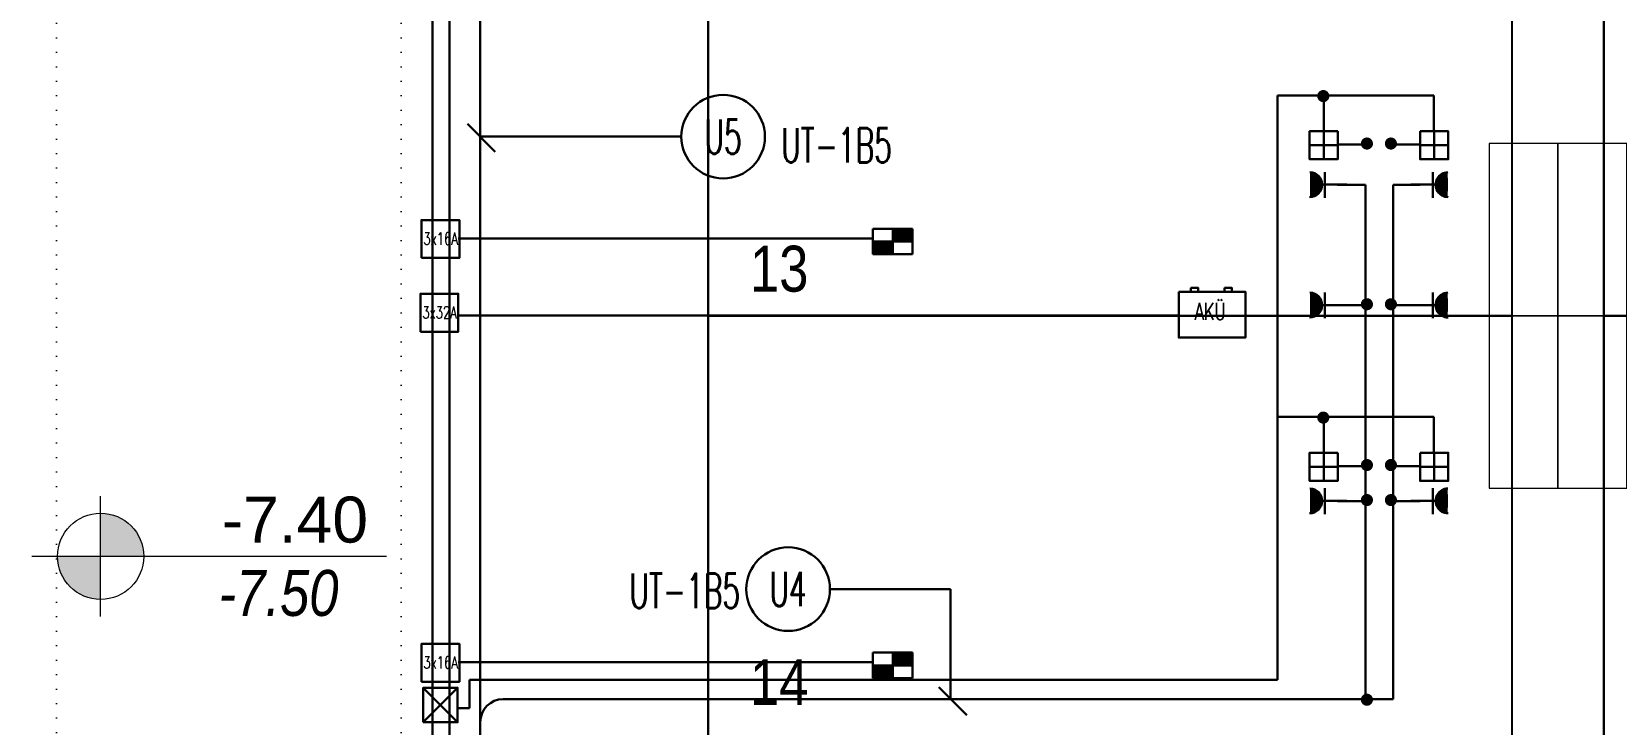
# Model space of a CAD drawing. Header units: metres. Extents: x -13194 to 152406, y -4219 to 19791.
# Drawn here: x 64006 to 65386, y 2484 to 3087 of the extents above; entities that cross this region are included whole.
import ezdxf
from ezdxf.enums import TextEntityAlignment as Align

# ---------------------------------------------------------------- set-up
doc = ezdxf.new("R2010")
doc.units = ezdxf.units.M
doc.header["$LTSCALE"] = 100
doc.header["$MEASUREMENT"] = 0
doc.linetypes.add('DOT2', pattern=[0.125, 0, -0.125])
doc.linetypes.add('HIDDEN', pattern=[0.375, 0.25, -0.125])
doc.layers.get('0').update_dxf_attribs({"color": 9, "lineweight": 9})
for name, color, linetype, lineweight in [('05', 9, 'Continuous', 9), ('06D', 9, 'Continuous', 9), ('21', 9, 'Continuous', 9), ('E-BUSBAR', 7, 'Continuous', 30), ('E-DUVARA MONTE PRİZ KUTUSU', 7, 'Continuous', 30), ('E-EKİPMAN PANOSU', 7, 'Continuous', 30), ('E-KABLO', 7, 'Continuous', 30), ('E-KOMBİNE ETANŞ PRİZ (2x1 FAZ+4x3 FAZ)', 7, 'Continuous', 30), ('E-LINYE', 7, 'Continuous', 30), ('E-UPS PRİZ', 7, 'Continuous', 30)]:
    doc.layers.add(name, color=color, linetype=linetype, lineweight=lineweight)
doc.styles.add('Arial', font='arial.ttf', dxfattribs={"height": 2.5})
doc.styles.add('E-YAZI', font='txttw.shx')
doc.styles.add('MuuM_TEXT-ITALIC', font='ARIALNI.TTF')
doc.styles.add('MuuM_TEXT-STANDART', font='ARIALN.TTF')

# ---------------------------------------------------------------- blocks, each defined once
blk = doc.blocks.new('10_DUVARA MONTE PRİZ KUTUSU')
at = {"layer": 'E-DUVARA MONTE PRİZ KUTUSU', "color": 4}
for p, q in [((24.5, 0), (-24.5, 0)), ((0, 24.5), (0, -24.5))]:
    blk.add_line(p, q, dxfattribs=at)
blk.add_lwpolyline([(-24.5, -24.5), (24.5, -24.5), (24.5, 24.5), (-24.5, 24.5)], close=True, dxfattribs=at)
blk = doc.blocks.new('100_UPS PRİZ')
at = {"layer": 'E-UPS PRİZ', "color": 4}
for p, q in [((-1.22, 2.14), (1.28, 2.14)), ((0, 2.4), (0, 0))]:
    blk.add_line(p, q, dxfattribs=at)
at = {"layer": 'E-UPS PRİZ', "color": 4, "const_width": 1.2}
blk.add_lwpolyline([(-0.6, 3.58, 0.97398), (0.6, 3.58, 0.97398)], format="xyb", dxfattribs=at)
at = {"layer": 'E-UPS PRİZ', "color": 4}
blk.add_arc((0, 3.6), 1.2, 180.7551, 0.7551, dxfattribs=at)
blk = doc.blocks.new('BUSBAR ÇIKIŞ')
at = {"layer": 'E-BUSBAR'}
for p, q in [((-15, 30), (15, 0)), ((-15, 0), (15, 30))]:
    blk.add_line(p, q, dxfattribs=at)
at = {"layer": 'E-BUSBAR', "color": 5}
blk.add_line((-7.5, 30), (7.5, 30), dxfattribs=at)
blk.add_line((-7.5, 30), (7.5, 30), dxfattribs=at)
blk.add_lwpolyline([(-15, 0), (15, 0), (15, 30), (-15, 30)], close=True, dxfattribs=at)
blk = doc.blocks.new('E-3X16A BUSBAR CIKIS KUTUSU')
at = {"layer": 'E-BUSBAR', "color": 30}
blk.add_line((-83, 162), (82, 162), dxfattribs=at)
blk.add_line((-83, 162), (82, 162), dxfattribs=at)
at = {"layer": 'E-BUSBAR', "color": 6}
blk.add_lwpolyline([(-166, -168), (164, -168), (164, 162), (-166, 162)], close=True, dxfattribs=at)
at = {"layer": 'E-BUSBAR', "color": 6, "style": 'E-YAZI', "width": 0.7}
blk.add_text('3x16A', height=105, dxfattribs=at).set_placement((0, 0), align=Align.MIDDLE)
blk = doc.blocks.new('100_EKİPMAN PANOSU')
at = {"layer": 'E-EKİPMAN PANOSU', "color": 4}
for p, q in [((-3.07, 3.95), (3.07, 3.95)), ((-3.07, 0), (-3.07, 3.95)), ((0, 3.95), (0, 0)), ((3.07, 3.95), (3.07, 0)), ((-3.07, 1.97), (3.07, 1.97)), ((3.07, 0), (-3.07, 0))]:
    blk.add_line(p, q, dxfattribs=at)
for points in [[(0, 3.95), (3.07, 3.95), (0, 1.97), (3.07, 1.97)], [(-3.07, 1.97), (0, 1.97), (-3.07, 0), (0, 0)]]:
    blk.add_solid(points, dxfattribs=at)
blk = doc.blocks.new('E-3X32A BUSBAR CIKIS KUTUSU')
at = {"layer": 'E-BUSBAR', "color": 2}
blk.add_line((-83, 162), (82, 162), dxfattribs=at)
blk.add_line((-83, 162), (82, 162), dxfattribs=at)
blk.add_lwpolyline([(-166, -168), (164, -168), (164, 162), (-166, 162)], close=True, dxfattribs=at)
at = {"layer": 'E-BUSBAR', "color": 2, "style": 'E-YAZI', "width": 0.7}
blk.add_text('3x32A', height=105, dxfattribs=at).set_placement((0, 0), align=Align.MIDDLE)
blk = doc.blocks.new('E-AKU SARJ VE ENERJI UNITESI')
at = {"layer": 'E-KOMBİNE ETANŞ PRİZ (2x1 FAZ+4x3 FAZ)', "color": 2}
for points in [[(-186, 434), (-122, 434), (-122, 399), (-186, 399)], [(108, 434), (172, 434), (172, 399), (108, 399)], [(-290, 399), (290, 399), (290, 0), (-290, 0)]]:
    blk.add_lwpolyline(points, close=True, dxfattribs=at)
at = {"layer": 'E-KOMBİNE ETANŞ PRİZ (2x1 FAZ+4x3 FAZ)', "color": 2, "style": 'E-YAZI', "width": 0.7}
blk.add_text('AKÜ', height=147, dxfattribs=at).set_placement((-16, 243), align=Align.MIDDLE)
blk = doc.blocks.new('p-işyeri')
at = {"color": 0, "const_width": 2}
blk.add_lwpolyline([(200, 0), (200, 700), (-200, 700), (-200, 0)], close=True, dxfattribs=at)
blk = doc.blocks.new('0_elevationtarget-p-bk')
h = blk.add_hatch(color=250)
h.paths.add_polyline_path([(1.875, 0, 0.414214), (0, 1.875), (0, 0)])
h.paths.add_polyline_path([(0, 0), (-1.875, 0, 0.414214), (0, -1.875)])
blk.add_line((0, -2.625), (0, 2.625))
blk.add_lwpolyline([(12.453, 0), (-3, 0)])
blk.add_circle((0, 0), 1.875)
at = {"style": 'Arial'}
blk.add_attdef('BITMISKOT', text='', height=2, dxfattribs=at).set_placement((4.5, 0), align=Align.BOTTOM_LEFT)
at = {"style": 'MuuM_TEXT-ITALIC'}
blk.add_attdef('FINISHINGFLOORLEVEL', text='', height=2, dxfattribs=at).set_placement((4.5, -0.592), align=Align.TOP_LEFT)
blk = doc.blocks.new('p-birim')
blk.add_lwpolyline([(0, 0), (1, 0), (1, 1), (0, 1)], close=True)
blk = doc.blocks.new('1.bod.mimari1.elk')
at = {"layer": '06D', "linetype": 'DOT2'}
for points in [[(7872.5, -3317.79), (7872.5, -7740, 0.4142136), (8472.5, -8340), (11395.6, -8340)], [(8172.5, -3317.79), (8172.5, -7740, 0.4142136), (8472.5, -8040), (11395.6, -8040)]]:
    blk.add_lwpolyline(points, format="xyb", dxfattribs=at)
at = {"layer": '05', "xscale": 60, "yscale": 150}
for p in [(9120, -5790), (9180, -5790), (9120, -5940), (9180, -5940)]:
    blk.add_blockref('p-birim', p, dxfattribs=at)
at = {"layer": '06D', "color": 89, "linetype": 'HIDDEN', "true_color": 0x2e4d23, "rotation": 90}
for p in [(9140, -5590), (9920, -5590), (9140, -5990), (9920, -5990)]:
    blk.add_blockref('p-işyeri', p, dxfattribs=at)
at = {"layer": '21', "xscale": 20, "yscale": 20, "zscale": 20}
blk.add_blockref('0_elevationtarget-p-bk', (7910.92, -5999.49), dxfattribs=at).add_auto_attribs({'BITMISKOT': ' -7.40', 'FINISHINGFLOORLEVEL': ' -7.50'})
at = {"layer": '21', "style": 'MuuM_TEXT-STANDART'}
for s, p in [('13', (8527.29, -5781.04)), ('14', (8527.29, -6141.04))]:
    blk.add_text(s, height=40, dxfattribs=at).set_placement(p, align=Align.BOTTOM_RIGHT)

msp = doc.modelspace()

# ---------------------------------------------------------------- linework, layer by layer
at = {"layer": 'E-BUSBAR', "color": 3}
for p, q in [((64355, 862.4), (64355, 5212)), ((64370, 862.4), (64370, 5212))]:
    msp.add_line(p, q, dxfattribs=at)
at = {"layer": 'E-KABLO', "color": 5}
for p, q in [((65091, 3031.8), (65091, 2523.1)), ((65227.2, 3031.8), (65091, 3031.8)), ((65131.3, 3000.7), (65131.3, 3031.8)), ((65227.2, 3000), (65227.2, 3031.8)), ((65227.2, 2751.9), (65091, 2751.9)), ((65131.3, 2720.8), (65131.3, 2751.9)), ((65227.2, 2720.1), (65227.2, 2751.9)), ((64387.2, 2523.1), (65091, 2523.1)), ((64387.2, 2498.3), (64387.2, 2523.1)), ((64376.2, 2498.3), (64387.2, 2498.3))]:
    msp.add_line(p, q, dxfattribs=at)
at = {"layer": 'E-KABLO', "color": 6}
for p, q in [((64738.2, 2907.3), (64377.6, 2907.3)), ((64738.2, 2538.3), (64377.6, 2538.3))]:
    msp.add_line(p, q, dxfattribs=at)
at = {"layer": 'E-KABLO', "color": 5, "const_width": 5.25}
for points in [[(65133.5, 3031.2, -1), (65128.2, 3031.2, -1)], [(65133.5, 2751.3, -1), (65128.2, 2751.3, -1)]]:
    msp.add_lwpolyline(points, format="xyb", close=True, dxfattribs=at)
at = {"layer": 'E-KABLO', "color": 4, "const_width": 5.25}
for points in [[(65171.5, 2989.9, -1), (65166.2, 2989.9, -1)], [(65187.1, 2989.9, 1), (65192.4, 2989.9, 1)], [(65171.5, 2850, -1), (65166.2, 2850, -1)], [(65187.1, 2850, 1), (65192.4, 2850, 1)], [(65171.5, 2710, -1), (65166.2, 2710, -1)], [(65187.1, 2710, 1), (65192.4, 2710, 1)], [(65171.5, 2679.5, -1), (65166.2, 2679.5, -1)], [(65187.1, 2679.5, 1), (65192.4, 2679.5, 1)], [(65171.5, 2505.7, -1), (65166.2, 2505.7, -1)]]:
    msp.add_lwpolyline(points, format="xyb", close=True, dxfattribs=at)
at = {"layer": 'E-KOMBİNE ETANŞ PRİZ (2x1 FAZ+4x3 FAZ)', "color": 2}
msp.add_line((64377.2, 2840.3), (65005.2, 2840.3), dxfattribs=at)
at = {"layer": 'E-LINYE', "color": 4}
for p, q in [((64396.7, 4117), (64396.7, 2476.8)), ((65144.3, 2989), (65168, 2989)), ((65214.4, 2989), (65190.6, 2989)), ((65143.3, 2954), (65167.6, 2954)), ((65167.6, 2954), (65167.6, 2506.2)), ((65215.3, 2954), (65191.6, 2954)), ((65191.6, 2954), (65191.6, 2506.2)), ((65143.3, 2849.2), (65168.9, 2849.2)), ((65215.3, 2849.2), (65189.8, 2849.2)), ((65144.3, 2709.1), (65168, 2709.1)), ((65214.4, 2709.1), (65190.6, 2709.1)), ((65143.3, 2678.6), (65168.9, 2678.6)), ((65215.3, 2678.6), (65189.8, 2678.6)), ((65191.6, 2506.2), (64416.7, 2506.2)), ((64396.7, 2486.2), (64396.7, 1947.4))]:
    msp.add_line(p, q, dxfattribs=at)
at = {"layer": 'E-LINYE', "color": 7, "linetype": 'Continuous'}
for p, q in [((64409.8, 2982.8), (64385.5, 3007.1)), ((64396.7, 2995.9), (64571.6, 2995.9)), ((64701.2, 2602), (64806.1, 2602)), ((64806.1, 2602), (64806.1, 2506.7)), ((64820.3, 2492.2), (64796.1, 2516.5))]:
    msp.add_line(p, q, dxfattribs=at)
for centre in [(64608.2, 2995.9), (64664.8, 2602)]:
    msp.add_circle(centre, 36.4, dxfattribs=at)
at = {"layer": 'E-LINYE', "color": 4}
msp.add_arc((64416.7, 2486.2), 20, 90, 180, dxfattribs=at)

# ---------------------------------------------------------------- block references
at = {"layer": '06D'}
msp.add_blockref('1.bod.mimari1.elk', (56155.2, 8630), dxfattribs=at)
at = {"layer": 'E-BUSBAR', "color": 4, "xscale": 0.1, "yscale": 0.1, "zscale": 0.1}
for name, p in [('E-3X16A BUSBAR CIKIS KUTUSU', (64362.1, 2907.1)), ('E-3X32A BUSBAR CIKIS KUTUSU', (64361.2, 2842.9)), ('E-3X16A BUSBAR CIKIS KUTUSU', (64362.1, 2538.1))]:
    msp.add_blockref(name, p, dxfattribs=at)
at = {"layer": 'E-DUVARA MONTE PRİZ KUTUSU', "color": 3, "yscale": 0.5, "zscale": 0.5, "rotation": 180}
for p, xscale in [((65131.2, 2988.4), 0.5), ((65227.4, 2988.4), -0.5), ((65131.2, 2708.5), 0.5), ((65227.4, 2708.5), -0.5)]:
    msp.add_blockref('10_DUVARA MONTE PRİZ KUTUSU', p, dxfattribs=dict(at, xscale=xscale))
at = {"layer": 'E-EKİPMAN PANOSU', "xscale": 5.600000000000001, "yscale": 5.600000000000001, "zscale": 5.600000000000001}
for p in [(64755.9, 2893.6), (64755.9, 2524.6)]:
    msp.add_blockref('100_EKİPMAN PANOSU', p, dxfattribs=at)
at = {"layer": 'E-KABLO', "color": 6}
msp.add_blockref('BUSBAR ÇIKIŞ', (64362, 2486.1), dxfattribs=at)
at = {"layer": 'E-KOMBİNE ETANŞ PRİZ (2x1 FAZ+4x3 FAZ)', "color": 4, "xscale": 0.1, "yscale": 0.1, "zscale": 0.1}
msp.add_blockref('E-AKU SARJ VE ENERJI UNITESI', (65034, 2821), dxfattribs=at)
at = {"layer": 'E-UPS PRİZ', "yscale": 9, "zscale": 9}
for p, xscale, rotation in [((65151.5, 2954.1), -9, 90), ((65207.1, 2954.1), 9, 270), ((65151.5, 2849.3), -9, 90), ((65207.1, 2849.3), 9, 270), ((65151.5, 2678.8), -9, 90), ((65207.1, 2678.8), 9, 270)]:
    msp.add_blockref('100_UPS PRİZ', p, dxfattribs=dict(at, xscale=xscale, rotation=rotation))

# ---------------------------------------------------------------- texts
at = {"layer": 'E-LINYE', "color": 7, "linetype": 'Continuous', "style": 'E-YAZI', "width": 0.6}
for s, p in [('U5', (64608.2, 2995.9)), ('UT-1B5', (64707, 2988.4)), ('UT-1B5', (64574.8, 2600.5)), ('U4', (64664.8, 2602))]:
    msp.add_text(s, height=30, dxfattribs=at).set_placement(p, align=Align.MIDDLE_CENTER)

doc.saveas('drawing.dxf')
